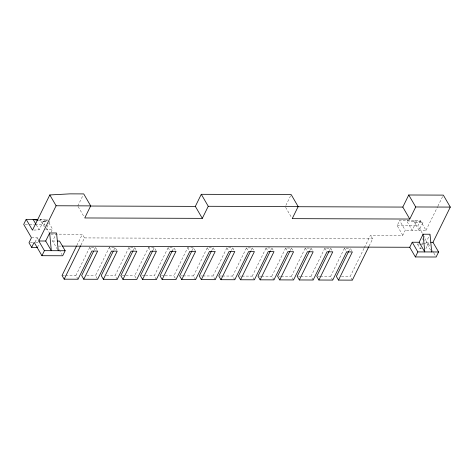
<?xml version="1.0" encoding="UTF-8"?>
<svg xmlns="http://www.w3.org/2000/svg" width="474" height="474" viewBox="0 0 474 474"><rect width="100%" height="100%" fill="white"/><g stroke="black" fill="none" stroke-linecap="round" stroke-linejoin="round"><path stroke-width="0.36" stroke-dasharray="2.37 1.78" d="M33.814 230.097L39.17 229.813L43.134 221.761L42.909 221.376L38.702 220.517M35.07 242.161L37.239 237.758L32.196 237.741M45.149 225.66L44.449 224.451L46.92 219.415L40.006 219.397L44.396 226.933M49.823 221.399L45.86 229.452L52.555 229.09L49.035 223.047M37.446 247.392L38.992 244.246M51.008 232.236L52.555 229.09M57.538 249.502L52.608 241.041L55.659 234.849M77.777 205.989L83.092 195.181M76.871 245.36L82.352 234.227L50.813 234.126M80.953 245.117L84.496 237.912L82.352 234.227M78.02 279.222L75.876 275.536L89.746 247.357L95.505 247.375L97.65 251.06M94.219 249.999L95.505 247.375M97.259 278.671L95.47 275.601L109.34 247.422L115.099 247.44L117.244 251.125M113.849 249.988L115.099 247.44M117.208 279.352L115.064 275.667L128.934 247.487L134.693 247.505L136.127 249.964M133.407 250.13L134.693 247.505M136.091 278.191L134.657 275.732L148.528 247.552L154.287 247.57L156.076 250.645M153.037 250.118L154.287 247.57M156.402 279.482L154.257 275.797L168.122 247.618L172.441 247.635M172.269 250.912L173.881 247.635L175.67 250.71M175.279 278.321L173.851 275.862L187.716 247.683L193.475 247.701L195.264 250.776M192.225 250.248L193.475 247.701M195.59 279.613L193.445 275.927L207.31 247.748L213.075 247.766L214.858 250.841M211.783 250.391L213.075 247.766M215.184 279.678L213.039 275.992L226.904 247.813L232.669 247.837L234.452 250.906M231.377 250.456L232.669 247.837M234.778 279.743L232.633 276.058L246.498 247.878L252.263 247.902L253.691 250.355M250.971 250.521L252.263 247.902M285.869 205.408L290.87 195.235M254.372 279.808L252.227 276.123L266.092 247.943L271.857 247.967L273.285 250.42M270.565 250.586L271.857 247.967M273.966 279.873L271.821 276.188L285.686 248.009L291.451 248.032L292.879 250.485M290.159 250.651L291.451 248.032M293.56 279.938L291.415 276.253L305.28 248.074L311.045 248.098L312.473 250.55M309.753 250.716L311.045 248.098M313.154 280.004L311.009 276.318L324.874 248.139L330.639 248.163L332.784 251.842M329.347 250.782L330.639 248.163M332.748 280.069L330.603 276.383L344.468 248.204L349.51 248.222M348.621 251.504L350.233 248.228L352.378 251.907M352.342 280.134L350.197 276.449L364.056 248.287M364.376 247.635L370.502 235.187L402.776 235.294L405.246 230.263L399.618 220.594L420.367 220.659L425.996 230.334L405.246 230.263M369.098 246.077L372.647 238.872L370.502 235.187M402.776 235.294L397.141 225.624L399.618 220.594M416.125 222.235L412.167 230.287L406.532 220.617L416.125 222.235L423.039 222.259L419.081 230.311L413.447 220.635L423.039 222.259M422.334 233.327L417.89 225.695L420.367 220.659M421.546 248.672L420.106 248.666L417.428 244.063L418.044 242.807M425.996 230.334L437.549 206.848M437.869 206.196L443.326 195.11M420.106 248.666L420.728 247.41M421.967 244.892L422.583 243.636L421.244 241.331M424.734 240.934L425.664 239.05L424.183 236.502M430.629 250.142L426.049 242.285L429.711 234.849M425.871 248.684L428.348 243.654L422.583 243.636M43.134 221.761L47.145 221.542M42.909 221.376L47.056 221.388M25.14 224.386L28.019 224.398M29.465 224.398L34.46 224.415M35.171 224.421L44.449 224.451M397.141 225.624L417.89 225.695M84.496 237.912L372.647 238.872M422.061 239.038L425.664 239.05M52.608 241.041L56.068 241.053M426.049 242.285L429.509 242.297M35.597 242.344L38.477 242.356M30.443 242.771L32.599 242.783M417.428 244.063L418.868 244.069M419.585 244.069L423.187 244.08M58.515 246.101L60.719 246.107M62.047 275.489L64.956 275.501M65.685 275.501L75.876 275.536M86.736 275.572L95.47 275.601M106.33 275.637L115.064 275.667M122.286 275.69L125.195 275.702M125.924 275.702L134.657 275.732M141.88 275.755L144.789 275.767M145.518 275.767L154.257 275.797M161.474 275.821L164.383 275.832M165.112 275.832L173.851 275.862M181.068 275.886L182.526 275.892M183.254 275.898L193.445 275.927M200.662 275.951L202.12 275.957M202.848 275.963L213.039 275.992M220.256 276.016L221.714 276.022M222.442 276.028L232.633 276.058M239.85 276.081L241.307 276.087M242.036 276.093L252.227 276.123M259.444 276.146L260.901 276.152M261.63 276.158L271.821 276.188M279.038 276.212L280.495 276.218M281.224 276.224L291.415 276.253M298.632 276.277L300.089 276.283M300.818 276.289L311.009 276.318M318.226 276.342L319.683 276.348M320.412 276.354L330.603 276.383M341.464 276.419L350.197 276.449M40.006 219.397L47.72 220.967M428.348 243.654L430.196 246.836M432.418 250.651L433.532 252.559M433.9 253.193L436.121 257.009M344.468 248.204L346.613 251.89M324.874 248.139L326.663 251.214M285.609 207.31L291.48 217.394M305.28 248.074L307.069 251.149M285.686 248.009L287.475 251.084M266.092 247.943L267.881 251.013M246.498 247.878L248.287 250.947M226.904 247.813L228.693 250.882M207.31 247.748L209.455 251.433M187.716 247.683L189.861 251.368M168.122 247.618L169.905 250.687M148.528 247.552L150.673 251.238M128.934 247.487L130.362 249.946M109.34 247.422L111.485 251.107M78.139 206.617L84.011 216.701M89.746 247.357L91.174 249.816M46.92 219.415L47.625 220.629M46.559 228.077L49.023 232.307M59.161 249.721L61.975 254.556M36.308 224.895L39.17 229.813M37.239 237.758L38.578 240.057"/><path stroke-width="0.71" d="M37.932 219.385L26.177 219.349L23.7 224.38L31.474 237.735L28.997 242.771L31.681 247.375L37.446 247.392M431.684 251.955L430.013 234.233L423.098 234.209L424.769 251.931L419.135 242.261L412.22 242.238L409.743 247.268L415.378 256.944L436.121 257.009L438.598 251.978L432.969 242.309L450.3 207.085L443.326 195.11L408.748 194.992L415.722 206.966L409.779 219.047L292.215 218.65L298.158 206.575L291.184 194.601L201.284 194.304L208.252 206.279L202.309 218.354L84.745 217.963L90.688 205.888L83.72 193.913L69.885 193.866L49.811 194.944L32.475 230.168L26.177 219.349M31.681 247.375L34.158 242.344L41.931 255.699L62.681 255.764L65.157 250.734L59.523 241.065L57.449 241.059M41.931 255.699L44.408 250.663L38.779 240.993L56.11 205.769L49.811 194.944M49.657 232.965L51.322 250.687L45.694 241.017L49.657 232.965L56.572 232.989L58.243 250.71M76.551 246.018L62.047 275.489L64.191 279.174L78.02 279.222L91.891 251.042L97.65 251.06L83.785 279.239L97.614 279.287L111.485 251.107L117.244 251.125L103.379 279.305L117.208 279.352L131.079 251.173L136.838 251.19L122.973 279.37L136.808 279.417L150.673 251.238L156.432 251.256L142.567 279.435L156.402 279.482L170.267 251.303L176.026 251.321L162.161 279.5L175.996 279.547L189.861 251.368L195.626 251.386L181.755 279.565L195.59 279.613L209.455 251.433L215.22 251.451L201.349 279.63L215.184 279.678L229.049 251.498L234.814 251.516L220.943 279.696L234.778 279.743L248.643 251.564L254.408 251.581L240.537 279.761L254.372 279.808L268.237 251.629L274.002 251.647L260.131 279.826L273.966 279.873L287.831 251.694L293.596 251.712L279.725 279.891L293.56 279.938L307.425 251.759L313.19 251.777L299.319 279.956L313.154 280.004L327.019 251.824L332.784 251.842L318.919 280.021L332.748 280.069L346.613 251.89L352.378 251.907L338.513 280.087L352.342 280.134L368.778 246.735M64.191 279.174L80.627 245.775M93.574 251.309L81.641 275.554L83.785 279.239M113.227 251.256L101.235 275.619L103.379 279.305M133.081 250.782L120.829 275.684L122.973 279.37M152.723 250.752L140.423 275.75L142.567 279.435M172.269 250.912L160.016 275.815L162.161 279.5M202.309 218.354L195.341 206.38L201.284 194.304M191.917 250.882L179.61 275.886L181.755 279.565M211.457 251.048L199.204 275.951L201.349 279.63M230.731 251.765L218.798 276.016L220.943 279.696M250.645 251.179L238.392 276.081L240.537 279.761M270.239 251.244L257.986 276.146L260.131 279.826M289.839 251.309L277.58 276.212L279.725 279.891M309.433 251.374L297.174 276.277L299.319 279.956M329.027 251.439L316.768 276.342L318.919 280.021M348.621 251.504L336.368 276.407L338.513 280.087M409.779 219.047L402.805 207.073L408.748 194.992M419.135 242.261L423.098 234.209M415.378 256.944L417.849 251.907L412.22 242.238M56.11 205.769L90.688 205.888M208.252 206.279L298.158 206.575M415.722 206.966L450.3 207.085M90.344 206.03L195.341 206.38M297.814 206.723L402.805 207.073M38.779 240.993L45.694 241.017M430.896 242.303L432.969 242.309M62.183 246.113L409.743 247.268M44.408 250.663L65.157 250.734M417.849 251.907L438.598 251.978M37.997 220.374L33.091 219.373L35.953 224.285"/></g></svg>
